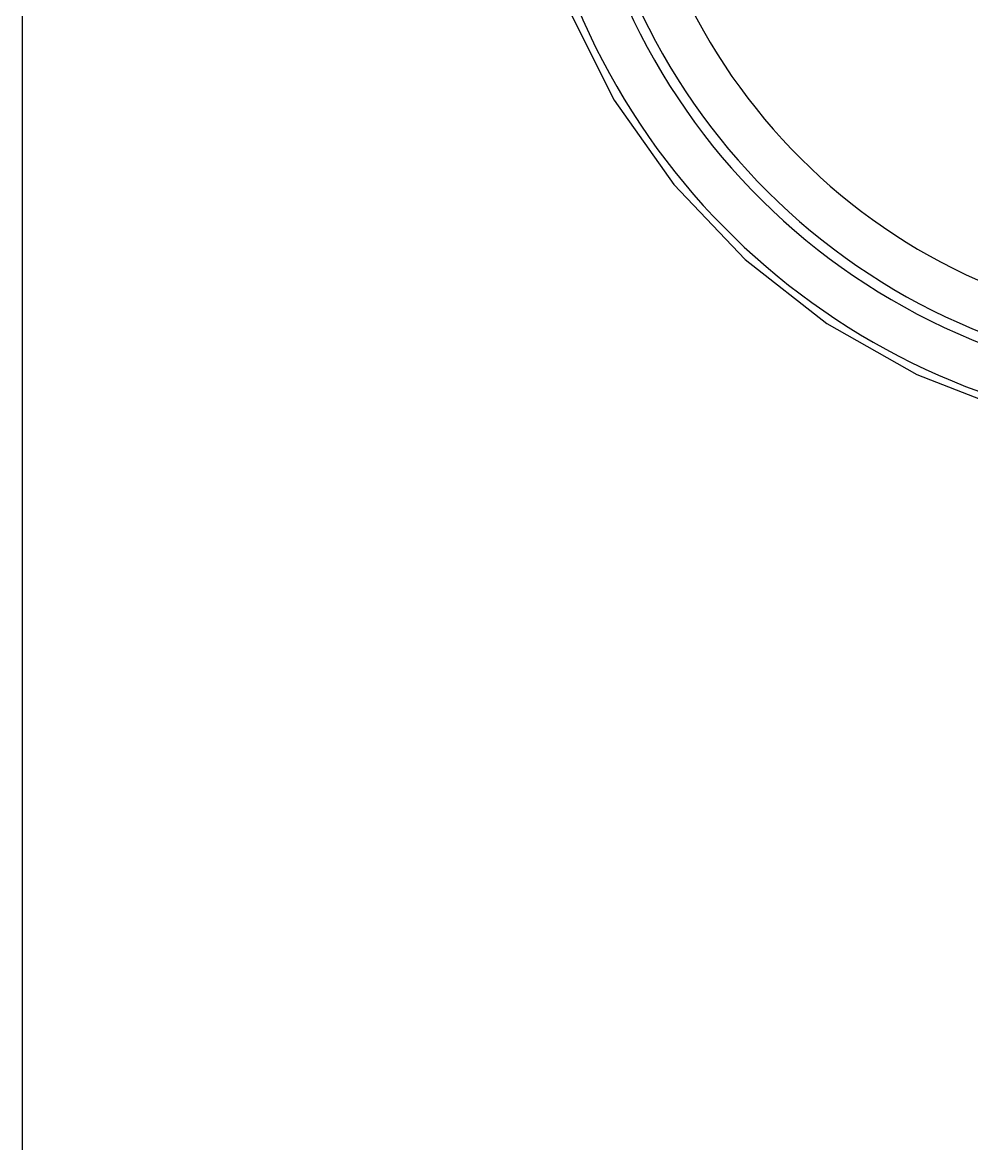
# Model space of a CAD drawing. Header units: millimetres. Extents: x 732 to 1037, y 127 to 299.
# Drawn here: x 735.2076 to 735.2696, y 284.5708 to 284.644 of the extents above; entities that cross this region are included whole.
import ezdxf

# ---------------------------------------------------------------- set-up
doc = ezdxf.new("R2010")
doc.units = ezdxf.units.MM
doc.layers.add('I-ARQ', color=8, linetype='Continuous')

msp = doc.modelspace()

# ---------------------------------------------------------------- linework, layer by layer
at = {"layer": 'I-ARQ'}
msp.add_line((735.207584, 283.97753), (735.207584, 285.18753), dxfattribs=at)
for points, knots in [([(735.24334, 284.662483), (735.24334, 284.640433), (735.260267, 284.622076), (735.282245, 284.620292), (735.282245, 284.620292), (735.304223, 284.618508), (735.323889, 284.633893), (735.327446, 284.655656)], [0, 0, 0, 0, 0.5, 0.5, 0.5, 0.5, 1, 1, 1, 1]), ([(735.244007, 284.662483), (735.244007, 284.64088), (735.260518, 284.62286), (735.282039, 284.620979), (735.282039, 284.620979), (735.303559, 284.619096), (735.322949, 284.633974), (735.3267, 284.655249)], [0, 0, 0, 0, 0.5, 0.5, 0.5, 0.5, 1, 1, 1, 1]), ([(735.247066, 284.662483), (735.247066, 284.642467), (735.262366, 284.625771), (735.282305, 284.624026), (735.282305, 284.624026), (735.302246, 284.622282), (735.320211, 284.636067), (735.323688, 284.655779)], [0, 0, 0, 0, 0.5, 0.5, 0.5, 0.5, 1, 1, 1, 1]), ([(735.241641, 284.651725), (735.246755, 284.630794), (735.265899, 284.616357), (735.287429, 284.617193), (735.287429, 284.617193), (735.30896, 284.618029), (735.326925, 284.633908), (735.3304, 284.655173)], [0, 0, 0, 0, 0.5, 0.5, 0.5, 0.5, 1, 1, 1, 1]), ([(735.241069, 284.651396), (735.241069, 284.651396), (735.243197, 284.644987), (735.243197, 284.644987), (735.243197, 284.644987), (735.243197, 284.644987), (735.246242, 284.638957), (735.246242, 284.638957), (735.246242, 284.638957), (735.246242, 284.638957), (735.250136, 284.633435), (735.250136, 284.633435), (735.250136, 284.633435), (735.250136, 284.633435), (735.254798, 284.628539), (735.254798, 284.628539), (735.254798, 284.628539), (735.254798, 284.628539), (735.260127, 284.624373), (735.260127, 284.624373), (735.260127, 284.624373), (735.260127, 284.624373), (735.266009, 284.621027), (735.266009, 284.621027), (735.266009, 284.621027), (735.266009, 284.621027), (735.272318, 284.618574), (735.272318, 284.618574), (735.272318, 284.618574), (735.272318, 284.618574), (735.278919, 284.617063), (735.278919, 284.617063), (735.278919, 284.617063), (735.278919, 284.617063), (735.285669, 284.61653), (735.285669, 284.61653)], [0, 0, 0, 0, 0.111111, 0.111111, 0.111111, 0.111111, 0.222222, 0.222222, 0.222222, 0.222222, 0.333333, 0.333333, 0.333333, 0.333333, 0.444444, 0.444444, 0.444444, 0.444444, 0.555556, 0.555556, 0.555556, 0.555556, 0.666667, 0.666667, 0.666667, 0.666667, 0.777778, 0.777778, 0.777778, 0.777778, 0.888889, 0.888889, 0.888889, 0.888889, 1, 1, 1, 1])]:
    msp.add_open_spline(points, degree=3, knots=knots, dxfattribs=at)

doc.saveas('drawing.dxf')
